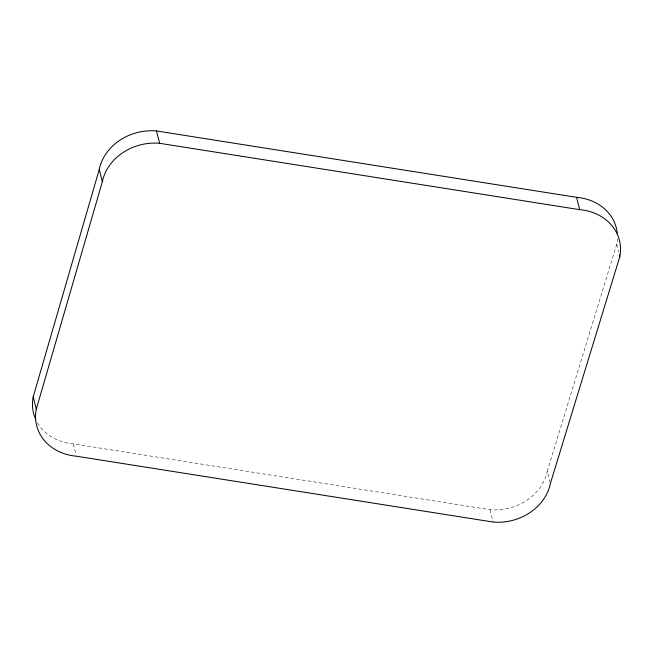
<?xml version="1.0" encoding="UTF-8"?>
<svg xmlns="http://www.w3.org/2000/svg" width="653" height="653" viewBox="0 0 653 653"><rect width="100%" height="100%" fill="white"/><g stroke="black" fill="none" stroke-linecap="round" stroke-linejoin="round"><path stroke-width="0.49" stroke-dasharray="3.27 2.45" d="M550.12 482.583L547.271 471.197L616.71 244.369A49.816 42.527 -14 0 0 617.412 238.753M37.564 422.94A49.816 42.527 -14 0 0 73.324 443.869L490.044 509.707A49.816 42.527 -14 0 0 547.271 471.197M616.71 244.369L618.611 251.968M490.044 509.707L493.121 522.049M73.324 443.869L75.936 454.308"/><path stroke-width="0.98" d="M35.45 418.785A49.816 42.527 -14 0 1 33.205 396.82L99.256 169.462A49.816 42.527 -14 0 1 156.491 130.951L576.591 197.328A49.816 42.527 -14 0 1 617.265 233.154M619.322 254.817L619.795 256.711L550.357 483.538A49.816 42.527 -14 0 1 493.121 522.049L76.409 456.21A49.816 42.527 -14 0 1 36.29 409.162L102.341 181.803L99.256 169.462M102.341 181.803A49.816 42.527 -14 0 1 159.569 143.293L579.676 209.67A49.816 42.527 -14 0 1 619.795 256.711M576.591 197.328L579.676 209.67M156.491 130.951L159.569 143.293M33.205 396.82L36.29 409.162"/></g></svg>
